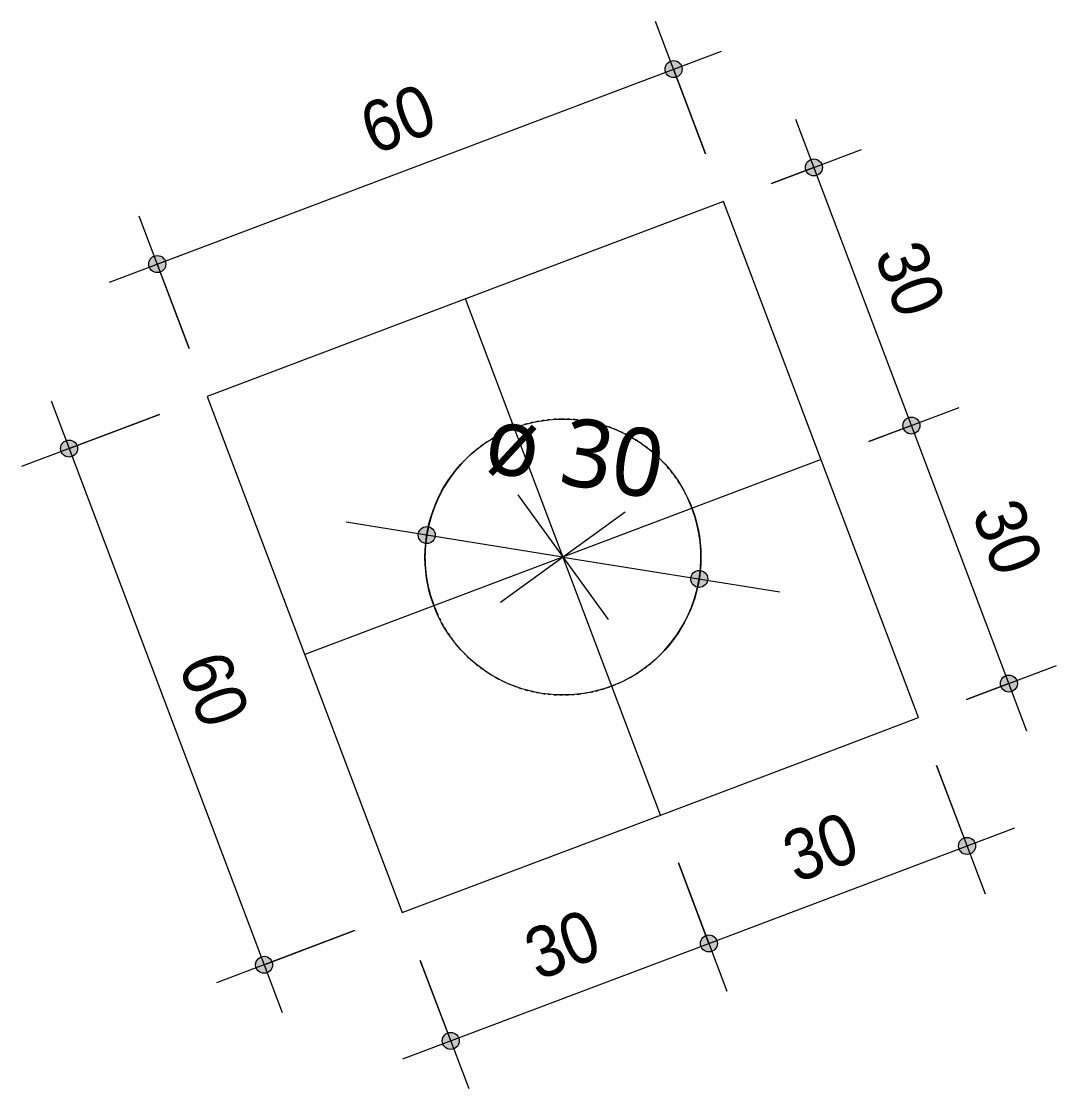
# Model space of a CAD drawing. Header units: centimetres. Extents: x -3523 to 38560, y -3196 to 88043.
# Drawn here: x 36092 to 36204.5, y 4053.7 to 4169.8 of the extents above; entities that cross this region are included whole.
import ezdxf

# ---------------------------------------------------------------- set-up
doc = ezdxf.new("R2010")
doc.units = ezdxf.units.CM
doc.linetypes.add('Traço', pattern=[0.635, 0.3175, -0.3175])
for name, color, linetype, lineweight in [('A-ANNO-DIMS', 7, 'Continuous', 9), ('A-ANNO-DIMS-37', 7, 'Continuous', 9), ('A-DETL-MBND', 7, 'Continuous', 18), ('S-FNDN', 7, 'Continuous', 25), ('S-FNDN-HDLN', 7, 'Traço', 18)]:
    doc.layers.add(name, color=color, linetype=linetype, lineweight=lineweight)
doc.styles.add('Arial_5', font='arial.ttf', dxfattribs={"width": 0.9, "height": 5.55})
doc.styles.add('Gadugi_9', font='gadugi.ttf', dxfattribs={"height": 7.4})
doc.dimstyles.new('PED_1_5mm_ESQ_6', dxfattribs={"dimscale": 30.48, "dimtxt": 5.66244, "dimasz": 0.242782, "dimexe": 0.182087, "dimexo": 0.182087, "dimgap": 0.036417, "dimtad": 1, "dimdec": 1, "dimrnd": 0.5, "dimdsep": 46, "dimtxsty": 'Arial_5', "dimblk1": 'DOTSMALL', "dimblk2": 'DOTSMALL', "dimsah": 1, "dimcen": 0.09, "dimdle": 0.182087, "dimazin": 0, "dimtfac": 1, "dimtdec": 4, "dimtix": 1, "dimtmove": 0, "dimatfit": 3, "dimfxl": 1, "dimtvp": 1, "dimtolj": 1, "dimtzin": 0, "dimarcsym": 2})
doc.dimstyles.new('PED_Diâmetro_-_2_5_mm_GADUGI_2', dxfattribs={"dimscale": 30.48, "dimtxt": 7.675001, "dimasz": 0.242782, "dimexe": 0.291339, "dimexo": 0, "dimgap": 0.182087, "dimtad": 1, "dimjust": 3, "dimrnd": 0.01, "dimdsep": 46, "dimtxsty": 'Gadugi_9', "dimblk1": 'DOTSMALL', "dimblk2": 'DOTSMALL', "dimsah": 1, "dimcen": 0.09, "dimdle": 0.291339, "dimazin": 0, "dimtfac": 1, "dimtdec": 4, "dimtix": 1, "dimtmove": 0, "dimatfit": 2, "dimfxl": 1, "dimtvp": 1, "dimtolj": 1, "dimtzin": 0, "dimarcsym": 2})

# ---------------------------------------------------------------- blocks, each defined once
blk = doc.blocks.new('PED_BLRET-1EST_R01_2019_muro_ - 60x60x60-3843966-DT20 - BL130A')
at = {"layer": 'A-DETL-MBND'}
for p, q in [((0, 30), (0, -30)), ((-30, 0), (30, 0))]:
    blk.add_line(p, q, dxfattribs=at)
blk.add_circle((0, 0), 15, dxfattribs=at)
blk = doc.blocks.new('DIMBLOCK564-DT20 - BL130A')
at = {"layer": 'A-ANNO-DIMS-37'}
h = blk.add_hatch(color=256, dxfattribs=at)
edge = h.paths.add_edge_path(flags=0)
edge.add_arc((36162.89, 4164.62), 0.925, 0, 360)
h = blk.add_hatch(color=256, dxfattribs=at)
edge = h.paths.add_edge_path(flags=0)
edge.add_arc((36106.76, 4143.42), 0.925, 0, 360)
for p, q in [((36166.37, 4155.42), (36160.93, 4169.81)), ((36101.57, 4141.46), (36168.08, 4166.58)), ((36162.89, 4164.62), (36166.37, 4155.42)), ((36110.24, 4134.22), (36104.8, 4148.61)), ((36106.76, 4143.42), (36110.24, 4134.22))]:
    blk.add_line(p, q, dxfattribs=at)
for centre in [(36162.89, 4164.62), (36106.76, 4143.42)]:
    blk.add_circle(centre, 0.925, dxfattribs=at)
at = {"layer": 'A-ANNO-DIMS-37', "color": 0, "insert": (36128.3, 4160.45), "char_height": 5.55, "width": 9.1993, "attachment_point": 1, "rotation": 20.6878, "line_spacing_factor": 0.941778, "style": 'Arial_5'}
blk.add_mtext('60', dxfattribs=at)
blk = doc.blocks.new('_DotSmall')
at = {"color": 0, "linetype": 'ByBlock', "const_width": 0.5}
blk.add_lwpolyline([(-0.0625, 0, 1), (0.0625, 0, 1)], format="xyb", close=True, dxfattribs=at)
blk = doc.blocks.new('DIMBLOCK565-DT20 - BL130A')
at = {"layer": 'A-ANNO-DIMS-37'}
h = blk.add_hatch(color=256, dxfattribs=at)
edge = h.paths.add_edge_path(flags=0)
edge.add_arc((36097.17, 4123.35), 0.925, 0, 360)
h = blk.add_hatch(color=256, dxfattribs=at)
edge = h.paths.add_edge_path(flags=0)
edge.add_arc((36118.37, 4067.22), 0.925, 0, 360)
for p, q in [((36095.21, 4128.55), (36120.33, 4062.03)), ((36107, 4127.07), (36091.98, 4121.39)), ((36097.17, 4123.35), (36107, 4127.07)), ((36128.2, 4070.93), (36113.18, 4065.26)), ((36118.37, 4067.22), (36128.2, 4070.93))]:
    blk.add_line(p, q, dxfattribs=at)
for centre in [(36097.17, 4123.35), (36118.37, 4067.22)]:
    blk.add_circle(centre, 0.925, dxfattribs=at)
at = {"layer": 'A-ANNO-DIMS-37', "color": 0, "insert": (36114.2, 4101.81), "char_height": 5.55, "width": 9.1993, "attachment_point": 1, "rotation": 290.6878, "line_spacing_factor": 0.941778, "style": 'Arial_5'}
blk.add_mtext('60', dxfattribs=at)
blk = doc.blocks.new('DIMBLOCK566-DT20 - BL130A')
at = {"layer": 'A-ANNO-DIMS-37'}
h = blk.add_hatch(color=256, dxfattribs=at)
edge = h.paths.add_edge_path(flags=0)
edge.add_arc((36136.05, 4113.94), 0.925, 0, 360)
h = blk.add_hatch(color=256, dxfattribs=at)
edge = h.paths.add_edge_path(flags=0)
edge.add_arc((36165.67, 4109.18), 0.925, 0, 360)
for p, q in [((36145.95, 4118.34), (36155.77, 4104.78)), ((36144.08, 4106.65), (36157.64, 4116.47)), ((36150.86, 4111.56), (36127.28, 4115.35)), ((36150.86, 4111.56), (36174.44, 4107.77))]:
    blk.add_line(p, q, dxfattribs=at)
for centre in [(36136.05, 4113.94), (36165.67, 4109.18)]:
    blk.add_circle(centre, 0.925, dxfattribs=at)
for start, end in [(136.9561, 204.7943), (316.9561, 24.7943)]:
    blk.add_arc((36150.86, 4111.56), 15, start, end, dxfattribs=at)
at = {"layer": 'A-ANNO-DIMS-37', "color": 0, "insert": (36143.21, 4128.2), "char_height": 7.4, "width": 24.4593, "attachment_point": 1, "rotation": 350.8752, "line_spacing_factor": 1.02016, "style": 'Gadugi_9'}
blk.add_mtext('ø 30', dxfattribs=at)
blk = doc.blocks.new('DIMBLOCK567-DT20 - BL130A')
at = {"layer": 'A-ANNO-DIMS-37'}
h = blk.add_hatch(color=256, dxfattribs=at)
edge = h.paths.add_edge_path(flags=0)
edge.add_arc((36166.73, 4069.54), 0.925, 0, 360)
h = blk.add_hatch(color=256, dxfattribs=at)
edge = h.paths.add_edge_path(flags=0)
edge.add_arc((36138.66, 4058.94), 0.925, 0, 360)
for p, q in [((36163.42, 4078.3), (36168.69, 4064.35)), ((36166.73, 4069.54), (36163.42, 4078.3)), ((36133.47, 4056.98), (36166.73, 4069.54)), ((36135.35, 4067.7), (36140.62, 4053.75)), ((36138.66, 4058.94), (36135.35, 4067.7))]:
    blk.add_line(p, q, dxfattribs=at)
for centre in [(36166.73, 4069.54), (36138.66, 4058.94)]:
    blk.add_circle(centre, 0.925, dxfattribs=at)
at = {"layer": 'A-ANNO-DIMS-37', "color": 0, "insert": (36146.17, 4070.67), "char_height": 5.55, "width": 9.1993, "attachment_point": 1, "rotation": 20.6878, "line_spacing_factor": 0.941778, "style": 'Arial_5'}
blk.add_mtext('30', dxfattribs=at)
blk = doc.blocks.new('DIMBLOCK568-DT20 - BL130A')
at = {"layer": 'A-ANNO-DIMS-37'}
h = blk.add_hatch(color=256, dxfattribs=at)
edge = h.paths.add_edge_path(flags=0)
edge.add_arc((36194.79, 4080.14), 0.925, 0, 360)
h = blk.add_hatch(color=256, dxfattribs=at)
edge = h.paths.add_edge_path(flags=0)
edge.add_arc((36166.73, 4069.54), 0.925, 0, 360)
for p, q in [((36191.48, 4088.9), (36196.75, 4074.95)), ((36194.79, 4080.14), (36191.48, 4088.9)), ((36166.73, 4069.54), (36199.99, 4082.1)), ((36163.42, 4078.3), (36168.69, 4064.35)), ((36166.73, 4069.54), (36163.42, 4078.3))]:
    blk.add_line(p, q, dxfattribs=at)
for centre in [(36194.79, 4080.14), (36166.73, 4069.54)]:
    blk.add_circle(centre, 0.925, dxfattribs=at)
at = {"layer": 'A-ANNO-DIMS-37', "color": 0, "insert": (36174.24, 4081.26), "char_height": 5.55, "width": 9.1993, "attachment_point": 1, "rotation": 20.6878, "line_spacing_factor": 0.941778, "style": 'Arial_5'}
blk.add_mtext('30', dxfattribs=at)
blk = doc.blocks.new('DIMBLOCK569-DT20 - BL130A')
at = {"layer": 'A-ANNO-DIMS-37'}
h = blk.add_hatch(color=256, dxfattribs=at)
edge = h.paths.add_edge_path(flags=0)
edge.add_arc((36188.74, 4125.86), 0.925, 0, 360)
h = blk.add_hatch(color=256, dxfattribs=at)
edge = h.paths.add_edge_path(flags=0)
edge.add_arc((36199.34, 4097.8), 0.925, 0, 360)
for p, q in [((36184.12, 4124.12), (36193.93, 4127.82)), ((36188.74, 4125.86), (36184.12, 4124.12)), ((36201.3, 4092.61), (36188.74, 4125.86)), ((36194.72, 4096.05), (36204.53, 4099.76)), ((36199.34, 4097.8), (36194.72, 4096.05))]:
    blk.add_line(p, q, dxfattribs=at)
for centre in [(36188.74, 4125.86), (36199.34, 4097.8)]:
    blk.add_circle(centre, 0.925, dxfattribs=at)
at = {"layer": 'A-ANNO-DIMS-37', "color": 0, "insert": (36200.46, 4118.35), "char_height": 5.55, "width": 9.1993, "attachment_point": 1, "rotation": 290.6878, "line_spacing_factor": 0.941778, "style": 'Arial_5'}
blk.add_mtext('30', dxfattribs=at)
blk = doc.blocks.new('DIMBLOCK570-DT20 - BL130A')
at = {"layer": 'A-ANNO-DIMS-37'}
h = blk.add_hatch(color=256, dxfattribs=at)
edge = h.paths.add_edge_path(flags=0)
edge.add_arc((36178.14, 4153.93), 0.925, 0, 360)
h = blk.add_hatch(color=256, dxfattribs=at)
edge = h.paths.add_edge_path(flags=0)
edge.add_arc((36188.74, 4125.86), 0.925, 0, 360)
for p, q in [((36188.74, 4125.86), (36176.18, 4159.12)), ((36173.52, 4152.18), (36183.33, 4155.89)), ((36178.14, 4153.93), (36173.52, 4152.18)), ((36184.12, 4124.12), (36193.93, 4127.82)), ((36188.74, 4125.86), (36184.12, 4124.12))]:
    blk.add_line(p, q, dxfattribs=at)
for centre in [(36178.14, 4153.93), (36188.74, 4125.86)]:
    blk.add_circle(centre, 0.925, dxfattribs=at)
at = {"layer": 'A-ANNO-DIMS-37', "color": 0, "insert": (36189.87, 4146.42), "char_height": 5.55, "width": 9.1993, "attachment_point": 1, "rotation": 290.6878, "line_spacing_factor": 0.941778, "style": 'Arial_5'}
blk.add_mtext('30', dxfattribs=at)

msp = doc.modelspace()

# ---------------------------------------------------------------- linework, layer by layer
at = {"layer": 'A-DETL-MBND'}
for p, q in [((36168.328, 4150.223), (36156.517, 4145.763)), ((36189.524, 4094.092), (36168.328, 4150.223)), ((36156.517, 4145.763), (36138.742, 4139.051)), ((36138.742, 4139.051), (36112.196, 4129.027)), ((36112.196, 4129.027), (36133.393, 4072.895)), ((36177.713, 4089.632), (36189.524, 4094.092)), ((36159.939, 4082.92), (36177.713, 4089.632)), ((36133.393, 4072.895), (36159.939, 4082.92))]:
    msp.add_line(p, q, dxfattribs=at)
at = {"layer": 'S-FNDN-HDLN'}
for start, end in [(102.51021, 107.82663), (90.4218, 102.18495), (84.5561, 90.15818), (71.74037, 84.35059), (108.00595, 122.47883), (67.12108, 71.23837), (49.85876, 66.97035), (125.30772, 142.42951), (123.26724, 125.17136), (46.44164, 49.71559), (32.5217, 45.82828), (142.58867, 147.26237), (147.6873, 159.86306), (26.83733, 32.3302), (20.68776, 26.54614), (14.82938, 20.68776), (160.08482, 165.73918), (165.98005, 177.8889), (9.04533, 14.5382), (355.54725, 8.85382), (178.25734, 183.31148), (183.4801, 200.13598), (351.65994, 354.93389), (334.40518, 351.51677), (201.23954, 217.89542), (317.02493, 329.63515), (330.13715, 334.25445), (218.06405, 223.11819), (223.48662, 235.39548), (311.21735, 316.81942), (299.19057, 310.95373), (235.63634, 241.2907), (241.51247, 253.68823), (293.54889, 298.86531), (254.11316, 258.78686), (278.89669, 293.36957), (258.94602, 276.0678), (276.20416, 278.10828)]:
    msp.add_arc((36150.86, 4111.559), 15, start, end, dxfattribs=at)

# ---------------------------------------------------------------- block references
at = {"layer": 'S-FNDN', "lineweight": 18, "rotation": 200.6877625766352}
msp.add_blockref('PED_BLRET-1EST_R01_2019_muro_ - 60x60x60-3843966-DT20 - BL130A', (36150.86, 4111.559), dxfattribs=at)

# ---------------------------------------------------------------- dimensions: what is measured, and where the dimension line sits
at = {"layer": 'A-ANNO-DIMS'}
for base, p1, p2, angle, override, picture, middle in [((36162.891, 4164.619), (36112.196, 4129.027), (36168.328, 4150.223), 20.68776, {"dimpost": '<>', "dimfxl": 60}, 'DIMBLOCK564-DT20 - BL130A', (36133.433, 4157.71)), ((36178.142, 4153.929), (36178.926, 4122.157), (36168.328, 4150.223), 290.68776, {"dimpost": '<>', "dimfxl": 30}, 'DIMBLOCK570-DT20 - BL130A', (36187.133, 4141.29)), ((36118.37, 4067.222), (36112.196, 4129.027), (36133.393, 4072.895), 290.68776, {"dimpost": '<>', "dimfxl": 60}, 'DIMBLOCK565-DT20 - BL130A', (36111.461, 4096.681)), ((36188.741, 4125.864), (36189.524, 4094.092), (36178.926, 4122.157), 290.68776, {"dimpost": '<>', "dimfxl": 30}, 'DIMBLOCK569-DT20 - BL130A', (36197.731, 4113.225)), ((36194.793, 4080.138), (36161.459, 4083.494), (36189.524, 4094.092), 20.68776, {"dimpost": '<>', "dimfxl": 30}, 'DIMBLOCK568-DT20 - BL130A', (36179.367, 4078.53)), ((36166.728, 4069.54), (36133.393, 4072.895), (36161.459, 4083.494), 20.68776, {"dimpost": '<>', "dimfxl": 30}, 'DIMBLOCK567-DT20 - BL130A', (36151.301, 4067.932))]:
    dim = msp.add_linear_dim(base=base, p1=p1, p2=p2, angle=angle, dimstyle='PED_1_5mm_ESQ_6', override=override, dxfattribs=at)
    dim.commit()
    dim.dimension.update_dxf_attribs({"geometry": picture, "text_midpoint": middle})
dim = msp.add_diameter_dim_2p(p1=(36165.67, 4109.18), p2=(36136.05, 4113.938), dimstyle='PED_Diâmetro_-_2_5_mm_GADUGI_2', override={"dimpost": 'ø<>'}, dxfattribs=at)
dim.commit()
dim.dimension.update_dxf_attribs({"geometry": 'DIMBLOCK566-DT20 - BL130A', "text_midpoint": (36152.371, 4120.962)})

doc.saveas('drawing.dxf')
